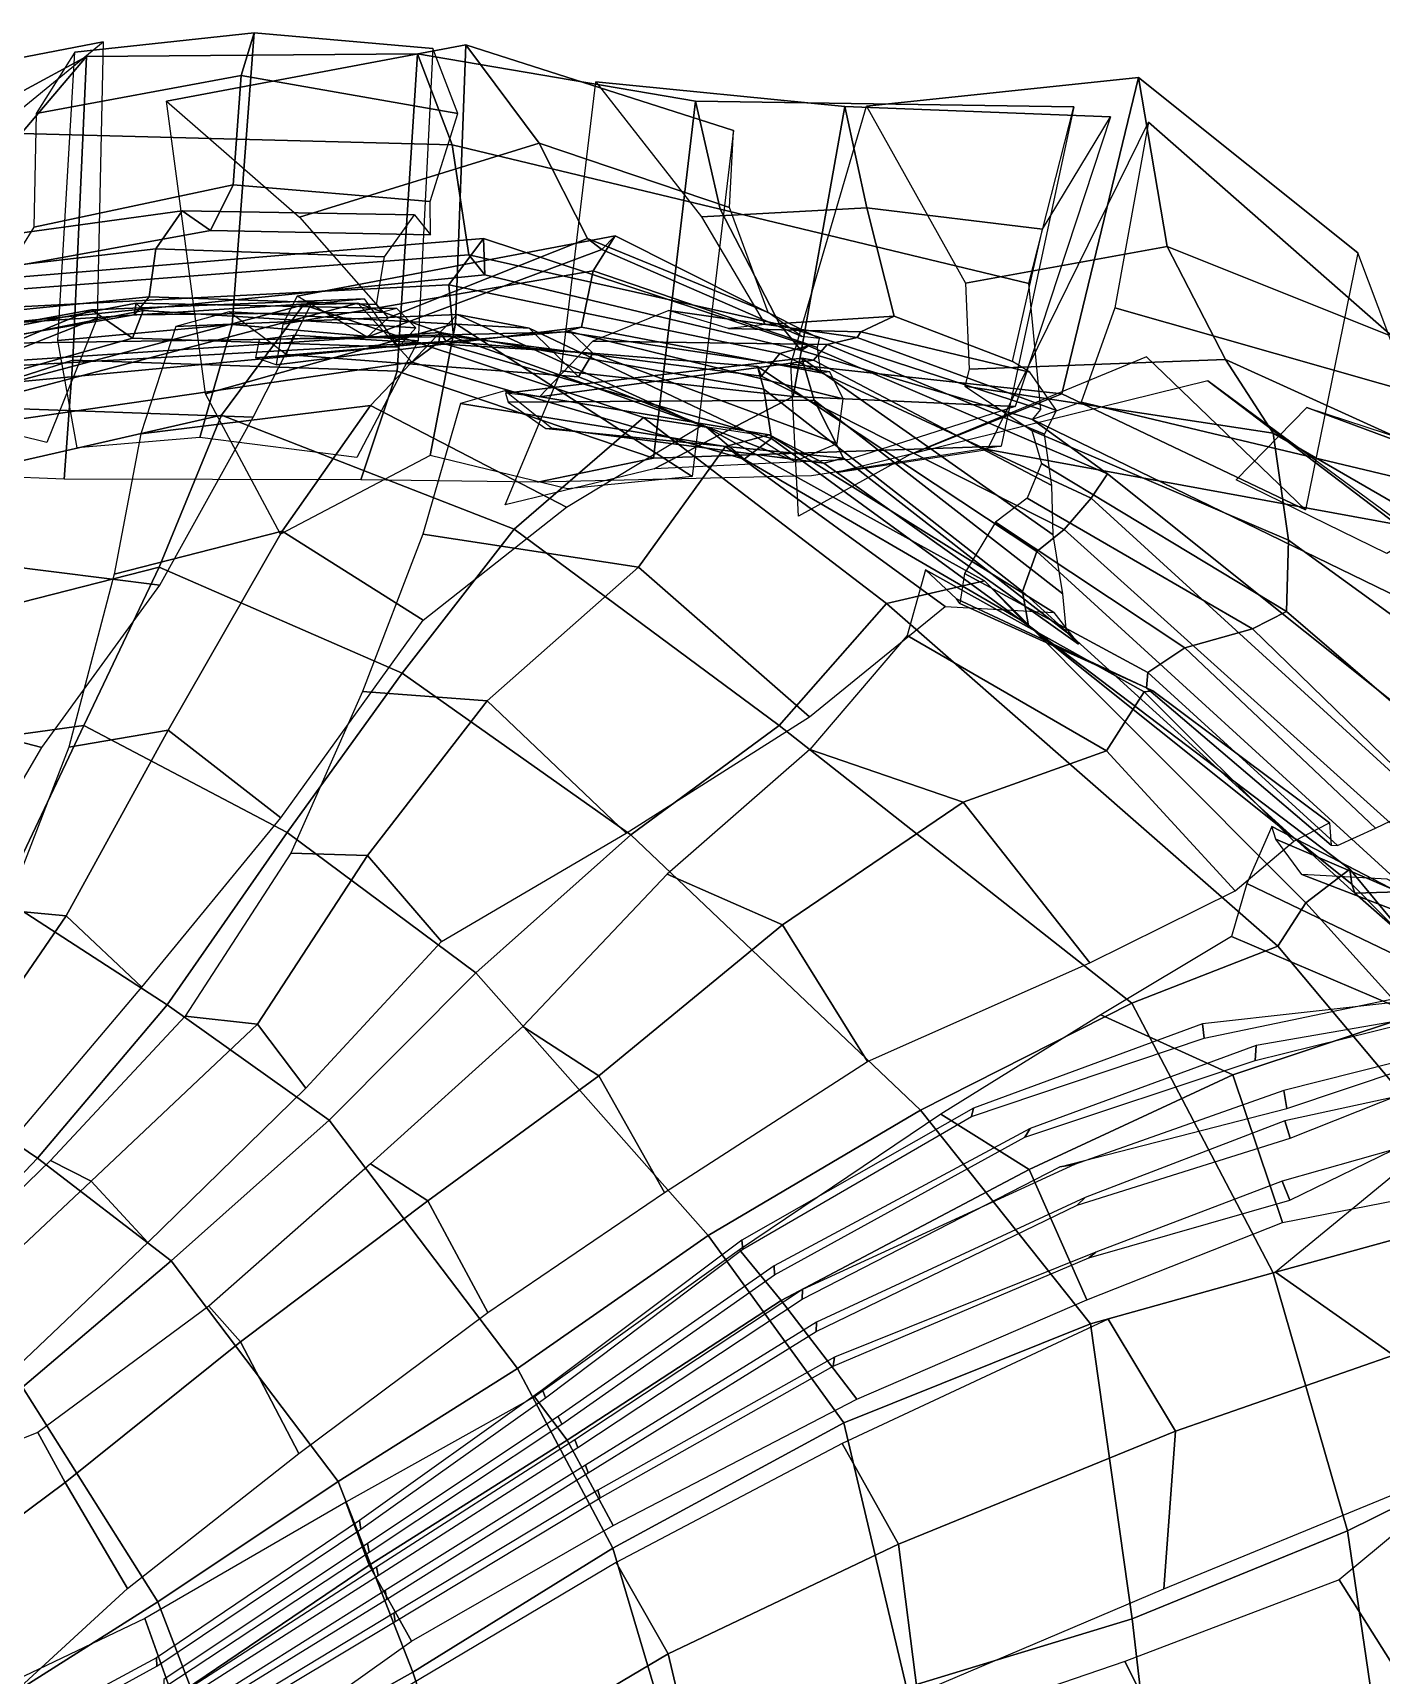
# Model space of a CAD drawing. Extents: x -1.42 to 1.42, y -1.59 to 1.05.
# Drawn here: x -0.164 to 0.739, y -0.051 to 1.048 of the extents above; entities that cross this region are included whole.
import ezdxf

# ---------------------------------------------------------------- set-up
doc = ezdxf.new("R2010")
doc.units = 0

msp = doc.modelspace()

# ---------------------------------------------------------------- linework, layer by layer
for points in [[(-0.1614, 0.9944, 12.72), (-0.0243, 1.02, 12.7336), (-0.0155, 1.0485, 12.382), (-0.1356, 1.0355, 12.3837)], [(-0.0303, 0.8531, 12.0586), (-0.1469, 0.8423, 12.0382), (-0.1356, 1.0355, 12.3837), (-0.0155, 1.0485, 12.382)], [(0.0942, 0.8421, 12.0448), (-0.0303, 0.8531, 12.0586), (-0.0155, 1.0485, 12.382), (0.1041, 1.038, 12.394)], [(-0.0243, 1.02, 12.7336), (0.1209, 0.9944, 12.7462), (0.1041, 1.038, 12.394), (-0.0155, 1.0485, 12.382)], [(-0.2499, 1.0167, 12.3908), (-0.2749, 0.9798, 12.7272), (-0.1709, 0.9981, 12.7295), (-0.1165, 1.0424, 12.3844)], [(-0.2419, 0.8093, 12.0285), (-0.2499, 1.0167, 12.3908), (-0.1165, 1.0424, 12.3844), (-0.1207, 0.8573, 12.0567)], [(-0.1714, 0.9811, 12.7238), (0.1171, 0.9735, 12.7583), (0.0938, 1.0345, 12.4085), (-0.1277, 1.0327, 12.3923)], [(0.0803, 0.8218, 12.0335), (-0.1368, 0.8292, 12.0332), (-0.1277, 1.0327, 12.3923), (0.0938, 1.0345, 12.4085)], [(0.1193, 0.8537, 12.0672), (-0.048, 0.8066, 12.0775), (-0.0743, 1.0027, 12.4185), (0.1262, 1.0405, 12.4307)], [(0.0148, 0.925, 12.7687), (0.1752, 0.9745, 12.7891), (0.1262, 1.0405, 12.4307), (-0.0743, 1.0027, 12.4185)], [(0.2518, 0.7637, 12.0391), (0.0803, 0.8218, 12.0335), (0.0938, 1.0345, 12.4085), (0.2799, 1.0028, 12.4825)], [(0.1171, 0.9735, 12.7583), (0.2965, 0.9303, 12.8232), (0.2799, 1.0028, 12.4825), (0.0938, 1.0345, 12.4085)], [(0.2777, 0.7513, 12.0218), (0.1193, 0.8537, 12.0672), (0.1262, 1.0405, 12.4307), (0.3053, 0.983, 12.4577)], [(0.1752, 0.9745, 12.7891), (0.3026, 0.9315, 12.8111), (0.3053, 0.983, 12.4577), (0.1262, 1.0405, 12.4307)], [(-0.344, 0.763, 12.032), (-0.3943, 0.8879, 12.3825), (-0.1277, 1.0327, 12.3923), (-0.1368, 0.8292, 12.0332)], [(-0.3943, 0.8879, 12.3825), (-0.3937, 0.9617, 12.7426), (-0.1714, 0.9811, 12.7238), (-0.1277, 1.0327, 12.3923)], [(-0.1629, 0.9184, 13.0213), (-0.0295, 0.9467, 13.0449), (-0.0243, 1.02, 12.7336), (-0.1614, 0.9944, 12.72)], [(-0.0295, 0.9467, 13.0449), (0.1024, 0.9356, 13.0568), (0.1209, 0.9944, 12.7462), (-0.0243, 1.02, 12.7336)], [(0.1901, 0.8222, 12.1062), (0.2131, 1.0156, 12.4877), (0.3799, 0.9991, 12.5247), (0.3454, 0.8048, 12.0949)], [(0.2131, 1.0156, 12.4877), (0.2839, 0.9252, 12.8402), (0.3945, 0.9313, 12.8876), (0.3799, 0.9991, 12.5247)], [(0.5765, 1.0186, 12.7105), (0.5252, 0.8066, 12.2548), (0.3437, 0.8266, 12.2135), (0.3943, 0.9994, 12.6826)], [(0.5957, 0.9054, 13.015), (0.5765, 1.0186, 12.7105), (0.3943, 0.9994, 12.6826), (0.4607, 0.8807, 12.9971)], [(0.7232, 0.9012, 12.7194), (0.6882, 0.7291, 12.3075), (0.5252, 0.8066, 12.2548), (0.5765, 1.0186, 12.7105)], [(0.7441, 0.8459, 13.0321), (0.7232, 0.9012, 12.7194), (0.5765, 1.0186, 12.7105), (0.5957, 0.9054, 13.015)], [(0.2518, 0.7637, 12.0391), (0.2799, 1.0028, 12.4825), (0.5331, 0.9989, 12.6253), (0.4846, 0.7716, 12.1704)], [(0.2799, 1.0028, 12.4825), (0.2965, 0.9303, 12.8232), (0.503, 0.8805, 12.9489), (0.5331, 0.9989, 12.6253)], [(0.3454, 0.8048, 12.0949), (0.3799, 0.9991, 12.5247), (0.5578, 0.9921, 12.5801), (0.4938, 0.7981, 12.1346)], [(0.3799, 0.9991, 12.5247), (0.3945, 0.9313, 12.8876), (0.5123, 0.917, 12.9325), (0.5578, 0.9921, 12.5801)], [(-0.1907, 0.8754, 13.0178), (0.1281, 0.8998, 13.0681), (0.1171, 0.9735, 12.7583), (-0.1714, 0.9811, 12.7238)], [(0.858, 0.747, 12.7757), (0.7493, 0.7192, 12.3643), (0.4754, 0.7693, 12.1807), (0.5832, 0.9886, 12.7436)], [(0.8811, 0.773, 13.0384), (0.858, 0.747, 12.7757), (0.5832, 0.9886, 12.7436), (0.5605, 0.8643, 13.01)], [(0.0148, 0.925, 12.7687), (0.0741, 0.8576, 13.0754), (0.2077, 0.9107, 13.1019), (0.1752, 0.9745, 12.7891)], [(0.1171, 0.9735, 12.7583), (0.1281, 0.8998, 13.0681), (0.3363, 0.8531, 13.1331), (0.2965, 0.9303, 12.8232)], [(0.1752, 0.9745, 12.7891), (0.2077, 0.9107, 13.1019), (0.3285, 0.8611, 13.1103), (0.3026, 0.9315, 12.8111)], [(-0.1795, 0.8915, 13.3056), (-0.0447, 0.9161, 13.329), (-0.0295, 0.9467, 13.0449), (-0.1629, 0.9184, 13.0213)], [(-0.0447, 0.9161, 13.329), (0.1025, 0.9132, 13.3431), (0.1024, 0.9356, 13.0568), (-0.0295, 0.9467, 13.0449)], [(-0.2293, 0.9064, 13.5544), (-0.2452, 0.8846, 13.7867), (-0.0813, 0.9038, 13.8123), (-0.0637, 0.9293, 13.5851)], [(-0.1795, 0.8915, 13.3056), (-0.2293, 0.9064, 13.5544), (-0.0637, 0.9293, 13.5851), (-0.0447, 0.9161, 13.329)], [(-0.0637, 0.9293, 13.5851), (-0.0813, 0.9038, 13.8123), (0.0717, 0.8984, 13.8343), (0.0919, 0.9265, 13.6079)], [(-0.0447, 0.9161, 13.329), (-0.0637, 0.9293, 13.5851), (0.0919, 0.9265, 13.6079), (0.1025, 0.9132, 13.3431)], [(0.2839, 0.9252, 12.8402), (0.3265, 0.8531, 13.1494), (0.4128, 0.8588, 13.1792), (0.3945, 0.9313, 12.8876)], [(0.2965, 0.9303, 12.8232), (0.3363, 0.8531, 13.1331), (0.511, 0.7961, 13.2353), (0.503, 0.8805, 12.9489)], [(0.3945, 0.9313, 12.8876), (0.4128, 0.8588, 13.1792), (0.4921, 0.8284, 13.2026), (0.5123, 0.917, 12.9325)], [(-0.2545, 0.8782, 13.5461), (-0.265, 0.8603, 13.7802), (0.1148, 0.8798, 13.8527), (0.1381, 0.9107, 13.6267)], [(-0.2068, 0.8518, 13.2902), (-0.2545, 0.8782, 13.5461), (0.1381, 0.9107, 13.6267), (0.1388, 0.8865, 13.3504)], [(-0.2452, 0.8846, 13.7867), (-0.2455, 0.8556, 13.9901), (-0.0858, 0.8717, 14.0091), (-0.0813, 0.9038, 13.8123)], [(-0.0813, 0.9038, 13.8123), (-0.0858, 0.8717, 14.0091), (0.0664, 0.8666, 14.025), (0.0717, 0.8984, 13.8343)], [(0.0132, 0.8721, 13.6129), (0.0036, 0.8534, 13.8403), (0.2115, 0.8891, 13.879), (0.2261, 0.9126, 13.644)], [(0.2261, 0.9126, 13.644), (0.2173, 0.9033, 13.3848), (0.0602, 0.8446, 13.356), (0.0132, 0.8721, 13.6129)], [(0.2077, 0.9107, 13.1019), (0.0741, 0.8576, 13.0754), (0.0602, 0.8446, 13.356), (0.2173, 0.9033, 13.3848)], [(0.1381, 0.9107, 13.6267), (0.1148, 0.8798, 13.8527), (0.3363, 0.8336, 13.9174), (0.3555, 0.8388, 13.6913)], [(0.3555, 0.8388, 13.6913), (0.3506, 0.8358, 13.4303), (0.1388, 0.8865, 13.3504), (0.1381, 0.9107, 13.6267)], [(0.3285, 0.8611, 13.1103), (0.2077, 0.9107, 13.1019), (0.2173, 0.9033, 13.3848), (0.3512, 0.845, 13.4096)], [(0.2261, 0.9126, 13.644), (0.2115, 0.8891, 13.879), (0.3615, 0.8378, 13.8956), (0.3629, 0.8437, 13.6645)], [(0.3629, 0.8437, 13.6645), (0.3512, 0.845, 13.4096), (0.2173, 0.9033, 13.3848), (0.2261, 0.9126, 13.644)], [(0.6347, 0.8296, 13.2729), (0.5957, 0.9054, 13.015), (0.4607, 0.8807, 12.9971), (0.463, 0.8232, 13.2384)], [(0.7732, 0.7668, 13.2849), (0.7441, 0.8459, 13.0321), (0.5957, 0.9054, 13.015), (0.6347, 0.8296, 13.2729)], [(-0.2068, 0.8518, 13.2902), (0.1388, 0.8865, 13.3504), (0.1281, 0.8998, 13.0681), (-0.1907, 0.8754, 13.0178)], [(0.3363, 0.8531, 13.1331), (0.1281, 0.8998, 13.0681), (0.1388, 0.8865, 13.3504), (0.3506, 0.8358, 13.4303)], [(0.2115, 0.8891, 13.879), (0.0036, 0.8534, 13.8403), (-0.0008, 0.8262, 14.0304), (0.2035, 0.8514, 14.0677)], [(0.3615, 0.8378, 13.8956), (0.2115, 0.8891, 13.879), (0.2035, 0.8514, 14.0677), (0.3637, 0.8208, 14.0831)], [(-0.265, 0.8603, 13.7802), (-0.2555, 0.8395, 13.982), (0.118, 0.8452, 14.0373), (0.1148, 0.8798, 13.8527)], [(-0.2455, 0.8556, 13.9901), (-0.238, 0.8351, 14.1531), (-0.0959, 0.8596, 14.17), (-0.0858, 0.8717, 14.0091)], [(-0.1243, 0.863, 14.6838), (-0.1698, 0.8547, 14.8911), (0.0229, 0.8671, 14.9173), (0.0582, 0.8703, 14.698)], [(-0.097, 0.844, 14.4963), (-0.1243, 0.863, 14.6838), (0.0582, 0.8703, 14.698), (0.0811, 0.838, 14.506)], [(-0.0858, 0.8717, 14.0091), (-0.0959, 0.8596, 14.17), (0.0703, 0.8614, 14.1807), (0.0664, 0.8666, 14.025)], [(0.3363, 0.8336, 13.9174), (0.1148, 0.8798, 13.8527), (0.118, 0.8452, 14.0373), (0.324, 0.8185, 14.0977)], [(-0.2704, 0.8021, 14.674), (-0.3238, 0.7801, 14.8738), (-0.1698, 0.8547, 14.8911), (-0.1243, 0.863, 14.6838)], [(-0.3119, 0.7785, 14.8597), (-0.3219, 0.7275, 15.0647), (-0.0373, 0.7923, 15.1445), (0.0176, 0.8664, 14.9158)], [(-0.2825, 0.7791, 14.654), (-0.3119, 0.7785, 14.8597), (0.0176, 0.8664, 14.9158), (0.0539, 0.8674, 14.6778)], [(-0.2621, 0.7768, 14.4864), (-0.2825, 0.7791, 14.654), (0.0539, 0.8674, 14.6778), (0.0901, 0.8279, 14.4893)], [(-0.2381, 0.8043, 14.4909), (-0.2704, 0.8021, 14.674), (-0.1243, 0.863, 14.6838), (-0.097, 0.844, 14.4963)], [(-0.2336, 0.8342, 14.3427), (-0.2381, 0.8043, 14.4909), (-0.097, 0.844, 14.4963), (-0.0898, 0.8625, 14.3507)], [(-0.238, 0.8351, 14.1531), (-0.2356, 0.8405, 14.2549), (-0.0946, 0.8674, 14.2683), (-0.0959, 0.8596, 14.17)], [(-0.2356, 0.8405, 14.2549), (-0.2336, 0.8342, 14.3427), (-0.0898, 0.8625, 14.3507), (-0.0946, 0.8674, 14.2683)], [(-0.1698, 0.8547, 14.8911), (-0.2031, 0.7977, 15.1063), (-0.0161, 0.7911, 15.1491), (0.0229, 0.8671, 14.9173)], [(-0.0898, 0.8625, 14.3507), (-0.097, 0.844, 14.4963), (0.0811, 0.838, 14.506), (0.0926, 0.8509, 14.3603)], [(-0.0959, 0.8596, 14.17), (-0.0946, 0.8674, 14.2683), (0.0799, 0.8639, 14.2787), (0.0703, 0.8614, 14.1807)], [(-0.0946, 0.8674, 14.2683), (-0.0898, 0.8625, 14.3507), (0.0926, 0.8509, 14.3603), (0.0799, 0.8639, 14.2787)], [(-0.0913, 0.7799, 15.1306), (0.0623, 0.7988, 15.1824), (0.1203, 0.8599, 14.949), (-0.068, 0.8517, 14.9042)], [(0.1203, 0.8599, 14.949), (0.1685, 0.8506, 14.72), (-0.0322, 0.8616, 14.6829), (-0.068, 0.8517, 14.9042)], [(-0.0373, 0.7923, 15.1445), (0.1585, 0.7161, 15.2303), (0.245, 0.7908, 14.9887), (0.0176, 0.8664, 14.9158)], [(0.0058, 0.8331, 14.4952), (-0.0322, 0.8616, 14.6829), (0.1685, 0.8506, 14.72), (0.2015, 0.818, 14.5258)], [(0.245, 0.7908, 14.9887), (0.2872, 0.7844, 14.7493), (0.0539, 0.8674, 14.6778), (0.0176, 0.8664, 14.9158)], [(0.0901, 0.8279, 14.4893), (0.0539, 0.8674, 14.6778), (0.2872, 0.7844, 14.7493), (0.3126, 0.763, 14.5473)], [(0.0623, 0.7988, 15.1824), (0.1936, 0.7308, 15.2241), (0.2836, 0.7852, 14.9887), (0.1203, 0.8599, 14.949)], [(0.2836, 0.7852, 14.9887), (0.3172, 0.7802, 14.7619), (0.1685, 0.8506, 14.72), (0.1203, 0.8599, 14.949)], [(0.2621, 0.8624, 13.6899), (0.2111, 0.8419, 13.9162), (0.3681, 0.8397, 13.94), (0.3882, 0.8445, 13.7138)], [(0.3882, 0.8445, 13.7138), (0.3905, 0.8483, 13.459), (0.3021, 0.8504, 13.4366), (0.2621, 0.8624, 13.6899)], [(0.3265, 0.8531, 13.1494), (0.3021, 0.8504, 13.4366), (0.3905, 0.8483, 13.459), (0.4128, 0.8588, 13.1792)], [(0.4128, 0.8588, 13.1792), (0.3905, 0.8483, 13.459), (0.5037, 0.8212, 13.4799), (0.4921, 0.8284, 13.2026)], [(0.9282, 0.708, 13.3343), (0.8811, 0.773, 13.0384), (0.5605, 0.8643, 13.01), (0.538, 0.8011, 13.2598)], [(-0.242, 0.8245, 14.2738), (-0.2517, 0.8074, 14.3639), (0.1081, 0.8414, 14.3579), (0.1091, 0.8478, 14.2795)], [(-0.2412, 0.8218, 14.1483), (-0.242, 0.8245, 14.2738), (0.1091, 0.8478, 14.2795), (0.1129, 0.8417, 14.1837)], [(-0.2097, 0.7878, 11.8445), (-0.2419, 0.8093, 12.0285), (-0.1207, 0.8573, 12.0567), (-0.1544, 0.7741, 11.84)], [(-0.0519, 0.7775, 11.8369), (-0.1339, 0.7706, 11.8374), (-0.1469, 0.8423, 12.0382), (-0.0303, 0.8531, 12.0586)], [(0.0533, 0.764, 11.8311), (-0.0519, 0.7775, 11.8369), (-0.0303, 0.8531, 12.0586), (0.0942, 0.8421, 12.0448)], [(0.0021, 0.7127, 11.7568), (-0.048, 0.8066, 12.0775), (0.1193, 0.8537, 12.0672), (0.1022, 0.7653, 11.7661)], [(-0.0008, 0.8262, 14.0304), (-0.0145, 0.8308, 14.1806), (0.1922, 0.8482, 14.2091), (0.2035, 0.8514, 14.0677)], [(-0.012, 0.8431, 14.2721), (0.1963, 0.8482, 14.29), (0.1922, 0.8482, 14.2091), (-0.0145, 0.8308, 14.1806)], [(-0.012, 0.8431, 14.2721), (0.0108, 0.8459, 14.3537), (0.2111, 0.834, 14.3751), (0.1963, 0.8482, 14.29)], [(0.1022, 0.7653, 11.7661), (0.1193, 0.8537, 12.0672), (0.2777, 0.7513, 12.0218), (0.1942, 0.743, 11.7554)], [(0.1091, 0.8478, 14.2795), (0.1081, 0.8414, 14.3579), (0.3307, 0.7767, 14.4102), (0.3256, 0.8099, 14.3218)], [(0.1091, 0.8478, 14.2795), (0.3256, 0.8099, 14.3218), (0.3214, 0.8249, 14.2325), (0.1129, 0.8417, 14.1837)], [(0.2015, 0.818, 14.5258), (0.1685, 0.8506, 14.72), (0.3172, 0.7802, 14.7619), (0.3463, 0.7617, 14.5612)], [(0.2035, 0.8514, 14.0677), (0.1922, 0.8482, 14.2091), (0.3698, 0.8214, 14.2241), (0.3637, 0.8208, 14.0831)], [(0.1963, 0.8482, 14.29), (0.3788, 0.8034, 14.3056), (0.3698, 0.8214, 14.2241), (0.1922, 0.8482, 14.2091)], [(0.1963, 0.8482, 14.29), (0.2111, 0.834, 14.3751), (0.3747, 0.7734, 14.4019), (0.3788, 0.8034, 14.3056)], [(0.3363, 0.8531, 13.1331), (0.3506, 0.8358, 13.4303), (0.5054, 0.7896, 13.4974), (0.511, 0.7961, 13.2353)], [(0.5216, 0.7956, 13.7323), (0.5037, 0.8212, 13.4799), (0.3905, 0.8483, 13.459), (0.3882, 0.8445, 13.7138)], [(-0.2517, 0.8074, 14.3639), (-0.2621, 0.7768, 14.4864), (0.0901, 0.8279, 14.4893), (0.1081, 0.8414, 14.3579)], [(-0.2555, 0.8395, 13.982), (-0.2412, 0.8218, 14.1483), (0.1129, 0.8417, 14.1837), (0.118, 0.8452, 14.0373)], [(0.0108, 0.8459, 14.3537), (0.0058, 0.8331, 14.4952), (0.2015, 0.818, 14.5258), (0.2111, 0.834, 14.3751)], [(0.1081, 0.8414, 14.3579), (0.0901, 0.8279, 14.4893), (0.3126, 0.763, 14.5473), (0.3307, 0.7767, 14.4102)], [(0.118, 0.8452, 14.0373), (0.1129, 0.8417, 14.1837), (0.3214, 0.8249, 14.2325), (0.324, 0.8185, 14.0977)], [(0.3589, 0.8293, 14.1246), (0.3681, 0.8397, 13.94), (0.2111, 0.8419, 13.9162), (0.1755, 0.8046, 14.0982)], [(0.3555, 0.8388, 13.6913), (0.3363, 0.8336, 13.9174), (0.5447, 0.7368, 13.9722), (0.5558, 0.7532, 13.7518)], [(0.5558, 0.7532, 13.7518), (0.5054, 0.7896, 13.4974), (0.3506, 0.8358, 13.4303), (0.3555, 0.8388, 13.6913)], [(0.5184, 0.7453, 14.1539), (0.5135, 0.7797, 13.9659), (0.3681, 0.8397, 13.94), (0.3589, 0.8293, 14.1246)], [(0.3882, 0.8445, 13.7138), (0.3681, 0.8397, 13.94), (0.5135, 0.7797, 13.9659), (0.5216, 0.7956, 13.7323)], [(-0.2775, 0.7548, 11.7684), (-0.344, 0.763, 12.032), (-0.1368, 0.8292, 12.0332), (-0.1428, 0.7496, 11.7603)], [(0.0558, 0.749, 11.7607), (-0.1428, 0.7496, 11.7603), (-0.1368, 0.8292, 12.0332), (0.0803, 0.8218, 12.0335)], [(0.3594, 0.8024, 14.3591), (0.3511, 0.8305, 14.2676), (0.1528, 0.8071, 14.2361), (0.1546, 0.8011, 14.3331)], [(0.3589, 0.8293, 14.1246), (0.1755, 0.8046, 14.0982), (0.1528, 0.8071, 14.2361), (0.3511, 0.8305, 14.2676)], [(0.2111, 0.834, 14.3751), (0.2015, 0.818, 14.5258), (0.3463, 0.7617, 14.5612), (0.3747, 0.7734, 14.4019)], [(0.5266, 0.7158, 14.1505), (0.5447, 0.7368, 13.9722), (0.3363, 0.8336, 13.9174), (0.324, 0.8185, 14.0977)], [(0.5252, 0.8066, 12.2548), (0.4237, 0.766, 11.9484), (0.3488, 0.7247, 11.9374), (0.3437, 0.8266, 12.2135)], [(0.5257, 0.6728, 14.3726), (0.5194, 0.7122, 14.2864), (0.3511, 0.8305, 14.2676), (0.3594, 0.8024, 14.3591)], [(0.5184, 0.7453, 14.1539), (0.3589, 0.8293, 14.1246), (0.3511, 0.8305, 14.2676), (0.5194, 0.7122, 14.2864)], [(0.6882, 0.7291, 12.3075), (0.5819, 0.8315, 12.0054), (0.4237, 0.766, 11.9484), (0.5252, 0.8066, 12.2548)], [(0.6347, 0.8296, 13.2729), (0.463, 0.8232, 13.2384), (0.4602, 0.8118, 13.4949), (0.6665, 0.7804, 13.5227)], [(0.7732, 0.7668, 13.2849), (0.6347, 0.8296, 13.2729), (0.6665, 0.7804, 13.5227), (0.8037, 0.701, 13.5298)], [(0.0558, 0.749, 11.7607), (0.0803, 0.8218, 12.0335), (0.2518, 0.7637, 12.0391), (0.1742, 0.7475, 11.7629)], [(0.1525, 0.7324, 11.7601), (0.1901, 0.8222, 12.1062), (0.3454, 0.8048, 12.0949), (0.2522, 0.7565, 11.8085)], [(0.4987, 0.6744, 14.3766), (0.5085, 0.701, 14.2791), (0.3214, 0.8249, 14.2325), (0.3256, 0.8099, 14.3218)], [(0.5266, 0.7158, 14.1505), (0.324, 0.8185, 14.0977), (0.3214, 0.8249, 14.2325), (0.5085, 0.701, 14.2791)], [(0.7493, 0.7192, 12.3643), (0.6229, 0.8153, 12.0046), (0.3742, 0.7539, 11.8501), (0.4754, 0.7693, 12.1807)], [(0.7493, 0.7192, 12.3643), (0.9967, 0.5951, 12.4463), (0.8459, 0.6504, 12.1266), (0.6229, 0.8153, 12.0046)], [(0.2999, 0.7714, 15.0169), (0.3292, 0.7793, 14.78), (0.1522, 0.8088, 14.7395), (0.1226, 0.8003, 14.9736)], [(0.1836, 0.7838, 14.5501), (0.1522, 0.8088, 14.7395), (0.3292, 0.7793, 14.78), (0.3658, 0.7603, 14.5817)], [(0.2522, 0.7565, 11.8085), (0.3454, 0.8048, 12.0949), (0.4938, 0.7981, 12.1346), (0.3827, 0.7627, 11.8376)], [(0.3256, 0.8099, 14.3218), (0.3307, 0.7767, 14.4102), (0.5028, 0.6514, 14.4697), (0.4987, 0.6744, 14.3766)], [(0.6769, 0.7087, 13.7605), (0.6665, 0.7804, 13.5227), (0.4602, 0.8118, 13.4949), (0.505, 0.7822, 13.739)], [(-0.0791, 0.6906, 15.3488), (-0.0373, 0.7923, 15.1445), (-0.3219, 0.7275, 15.0647), (-0.3238, 0.6281, 15.2551)], [(-0.0786, 0.6785, 15.34), (-0.0161, 0.7911, 15.1491), (-0.2031, 0.7977, 15.1063), (-0.2209, 0.6963, 15.3013)], [(0.0033, 0.7147, 15.4075), (0.0623, 0.7988, 15.1824), (-0.0913, 0.7799, 15.1306), (-0.1093, 0.686, 15.3465)], [(0.0835, 0.6197, 15.4449), (0.1585, 0.7161, 15.2303), (-0.0373, 0.7923, 15.1445), (-0.0791, 0.6906, 15.3488)], [(0.0976, 0.6552, 15.4501), (0.1936, 0.7308, 15.2241), (0.0623, 0.7988, 15.1824), (0.0033, 0.7147, 15.4075)], [(0.0974, 0.7126, 15.2244), (0.2417, 0.6907, 15.2754), (0.2999, 0.7714, 15.0169), (0.1226, 0.8003, 14.9736)], [(0.1546, 0.8011, 14.3331), (0.1797, 0.7835, 14.4208), (0.3789, 0.7636, 14.4447), (0.3594, 0.8024, 14.3591)], [(0.3594, 0.8024, 14.3591), (0.3789, 0.7636, 14.4447), (0.5283, 0.647, 14.4765), (0.5257, 0.6728, 14.3726)], [(0.9282, 0.708, 13.3343), (0.538, 0.8011, 13.2598), (0.5054, 0.7896, 13.4974), (0.9257, 0.5852, 13.5705)], [(0.6891, 0.7975, 12.4214), (0.8218, 0.7481, 12.4282), (0.7427, 0.6998, 12.1717), (0.6418, 0.7491, 12.1404)], [(0.9449, 0.7392, 12.7801), (0.8218, 0.7481, 12.4282), (0.6891, 0.7975, 12.4214), (0.8076, 0.7587, 12.7651)], [(0.1585, 0.7161, 15.2303), (0.3359, 0.5846, 15.3206), (0.4078, 0.6662, 15.0715), (0.245, 0.7908, 14.9887)], [(0.1797, 0.7835, 14.4208), (0.1836, 0.7838, 14.5501), (0.3658, 0.7603, 14.5817), (0.3789, 0.7636, 14.4447)], [(0.4078, 0.6662, 15.0715), (0.4734, 0.6815, 14.8169), (0.2872, 0.7844, 14.7493), (0.245, 0.7908, 14.9887)], [(0.3126, 0.763, 14.5473), (0.2872, 0.7844, 14.7493), (0.4734, 0.6815, 14.8169), (0.4998, 0.6541, 14.6045)], [(0.505, 0.7822, 13.739), (0.5116, 0.7601, 13.9633), (0.6755, 0.6609, 13.9643), (0.6769, 0.7087, 13.7605)], [(0.8871, 0.4882, 13.7871), (0.9257, 0.5852, 13.5705), (0.5054, 0.7896, 13.4974), (0.5558, 0.7532, 13.7518)], [(0.1742, 0.7475, 11.7629), (0.2518, 0.7637, 12.0391), (0.4846, 0.7716, 12.1704), (0.3576, 0.7517, 11.8486)], [(0.2417, 0.6907, 15.2754), (0.3562, 0.5904, 15.3185), (0.4471, 0.6643, 15.0755), (0.2999, 0.7714, 15.0169)], [(0.4471, 0.6643, 15.0755), (0.5197, 0.6602, 14.8093), (0.3292, 0.7793, 14.78), (0.2999, 0.7714, 15.0169)], [(0.3307, 0.7767, 14.4102), (0.3126, 0.763, 14.5473), (0.4998, 0.6541, 14.6045), (0.5028, 0.6514, 14.4697)], [(0.3658, 0.7603, 14.5817), (0.3292, 0.7793, 14.78), (0.5197, 0.6602, 14.8093), (0.5363, 0.639, 14.6206)], [(0.8116, 0.6109, 13.7662), (0.8037, 0.701, 13.5298), (0.6665, 0.7804, 13.5227), (0.6769, 0.7087, 13.7605)], [(0.3789, 0.7636, 14.4447), (0.3658, 0.7603, 14.5817), (0.5363, 0.639, 14.6206), (0.5283, 0.647, 14.4765)], [(0.6527, 0.6493, 14.1519), (0.6755, 0.6609, 13.9643), (0.5116, 0.7601, 13.9633), (0.502, 0.7368, 14.1435)], [(0.5558, 0.7532, 13.7518), (0.5447, 0.7368, 13.9722), (0.8557, 0.4528, 13.9772), (0.8871, 0.4882, 13.7871)], [(0.6527, 0.6493, 14.1519), (0.502, 0.7368, 14.1435), (0.4808, 0.7208, 14.2932), (0.6075, 0.6366, 14.3184)], [(0.812, 0.4588, 14.1541), (0.8557, 0.4528, 13.9772), (0.5447, 0.7368, 13.9722), (0.5266, 0.7158, 14.1505)], [(0.2367, 0.5113, 15.5337), (0.3359, 0.5846, 15.3206), (0.1585, 0.7161, 15.2303), (0.0835, 0.6197, 15.4449)], [(0.5828, 0.62, 14.4426), (0.6075, 0.6366, 14.3184), (0.4808, 0.7208, 14.2932), (0.46, 0.6864, 14.4062)], [(0.812, 0.4588, 14.1541), (0.5266, 0.7158, 14.1505), (0.5085, 0.701, 14.2791), (0.7577, 0.4734, 14.3334)], [(-0.1395, 0.5701, 15.5108), (-0.073, 0.5814, 15.5658), (0.0033, 0.7147, 15.4075), (-0.1093, 0.686, 15.3465)], [(-0.073, 0.5814, 15.5658), (0.0023, 0.5227, 15.5893), (0.0976, 0.6552, 15.4501), (0.0033, 0.7147, 15.4075)], [(0.1405, 0.6011, 15.4866), (0.2417, 0.6907, 15.2754), (0.0974, 0.7126, 15.2244), (0.0571, 0.6074, 15.437)], [(0.6769, 0.7087, 13.7605), (0.6755, 0.6609, 13.9643), (0.8025, 0.5517, 13.9694), (0.8116, 0.6109, 13.7662)], [(-0.0786, 0.6785, 15.34), (-0.2209, 0.6963, 15.3013), (-0.2635, 0.5973, 15.4566), (-0.1577, 0.5698, 15.4963)], [(0.7212, 0.4723, 14.4808), (0.7577, 0.4734, 14.3334), (0.5085, 0.701, 14.2791), (0.4987, 0.6744, 14.3766)], [(-0.0791, 0.6906, 15.3488), (-0.3238, 0.6281, 15.2551), (-0.3375, 0.556, 15.4011), (-0.1295, 0.5846, 15.5126)], [(-0.1295, 0.5846, 15.5126), (0.0066, 0.513, 15.5984), (0.0835, 0.6197, 15.4449), (-0.0791, 0.6906, 15.3488)], [(0.2336, 0.5125, 15.524), (0.3562, 0.5904, 15.3185), (0.2417, 0.6907, 15.2754), (0.1405, 0.6011, 15.4866)], [(0.555, 0.5675, 15.1506), (0.5802, 0.6071, 14.8895), (0.4339, 0.6889, 14.8392), (0.4216, 0.6449, 15.0903)], [(0.4546, 0.6693, 14.6318), (0.4339, 0.6889, 14.8392), (0.5802, 0.6071, 14.8895), (0.586, 0.6077, 14.6834)], [(0.46, 0.6864, 14.4062), (0.4569, 0.6662, 14.5002), (0.5819, 0.6098, 14.542), (0.5828, 0.62, 14.4426)], [(0.6697, 0.4367, 15.2209), (0.6885, 0.4659, 14.9687), (0.4734, 0.6815, 14.8169), (0.4078, 0.6662, 15.0715)], [(0.4998, 0.6541, 14.6045), (0.4734, 0.6815, 14.8169), (0.6885, 0.4659, 14.9687), (0.718, 0.4883, 14.749)], [(0.4987, 0.6744, 14.3766), (0.5028, 0.6514, 14.4697), (0.7193, 0.4782, 14.5986), (0.7212, 0.4723, 14.4808)], [(0.5719, 0.3987, 15.4876), (0.6697, 0.4367, 15.2209), (0.4078, 0.6662, 15.0715), (0.3359, 0.5846, 15.3206)], [(0.5819, 0.6098, 14.542), (0.4569, 0.6662, 14.5002), (0.4546, 0.6693, 14.6318), (0.586, 0.6077, 14.6834)], [(0.7719, 0.5334, 14.1649), (0.8025, 0.5517, 13.9694), (0.6755, 0.6609, 13.9643), (0.6527, 0.6493, 14.1519)], [(0.7193, 0.4782, 14.5986), (0.5028, 0.6514, 14.4697), (0.4998, 0.6541, 14.6045), (0.718, 0.4883, 14.749)], [(0.7719, 0.5334, 14.1649), (0.6527, 0.6493, 14.1519), (0.6075, 0.6366, 14.3184), (0.735, 0.5158, 14.334)], [(0.459, 0.5332, 15.3961), (0.555, 0.5675, 15.1506), (0.4216, 0.6449, 15.0903), (0.3565, 0.5684, 15.3373)], [(0.7096, 0.5042, 14.4661), (0.735, 0.5158, 14.334), (0.6075, 0.6366, 14.3184), (0.5828, 0.62, 14.4426)], [(0.0835, 0.6197, 15.4449), (0.0066, 0.513, 15.5984), (0.1328, 0.419, 15.6811), (0.2367, 0.5113, 15.5337)], [(0.5828, 0.62, 14.4426), (0.5819, 0.6098, 14.542), (0.7055, 0.5045, 14.5788), (0.7096, 0.5042, 14.4661)], [(0.0571, 0.6074, 15.437), (0.0091, 0.4991, 15.5999), (0.0603, 0.4974, 15.6499), (0.1405, 0.6011, 15.4866)], [(0.6412, 0.4738, 15.2036), (0.6805, 0.5071, 14.9488), (0.5802, 0.6071, 14.8895), (0.555, 0.5675, 15.1506)], [(0.586, 0.6077, 14.6834), (0.5802, 0.6071, 14.8895), (0.6805, 0.5071, 14.9488), (0.7042, 0.5193, 14.7349)], [(0.7055, 0.5045, 14.5788), (0.5819, 0.6098, 14.542), (0.586, 0.6077, 14.6834), (0.7042, 0.5193, 14.7349)], [(-0.1577, 0.5698, 15.4963), (-0.2635, 0.5973, 15.4566), (-0.3044, 0.4985, 15.5979), (-0.2182, 0.4667, 15.6301)], [(0.1405, 0.6011, 15.4866), (0.0603, 0.4974, 15.6499), (0.1099, 0.4399, 15.6702), (0.2336, 0.5125, 15.524)], [(-0.1295, 0.5846, 15.5126), (-0.3375, 0.556, 15.4011), (-0.3575, 0.4771, 15.5453), (-0.1843, 0.4691, 15.6399)], [(-0.1843, 0.4691, 15.6399), (-0.0737, 0.3975, 15.7101), (0.0066, 0.513, 15.5984), (-0.1295, 0.5846, 15.5126)], [(0.2367, 0.5113, 15.5337), (0.4305, 0.327, 15.6916), (0.5719, 0.3987, 15.4876), (0.3359, 0.5846, 15.3206)], [(-0.1817, 0.4609, 15.64), (-0.1413, 0.4572, 15.6841), (-0.073, 0.5814, 15.5658), (-0.1395, 0.5701, 15.5108)], [(-0.1413, 0.4572, 15.6841), (-0.0907, 0.4093, 15.6991), (0.0023, 0.5227, 15.5893), (-0.073, 0.5814, 15.5658)], [(0.2609, 0.4849, 15.5495), (0.3382, 0.4511, 15.6113), (0.459, 0.5332, 15.3961), (0.3565, 0.5684, 15.3373)], [(0.5439, 0.4256, 15.4609), (0.6412, 0.4738, 15.2036), (0.555, 0.5675, 15.1506), (0.459, 0.5332, 15.3961)], [(0.3382, 0.4511, 15.6113), (0.3951, 0.3595, 15.6538), (0.5439, 0.4256, 15.4609), (0.459, 0.5332, 15.3961)], [(0.0066, 0.513, 15.5984), (-0.0737, 0.3975, 15.7101), (0.0347, 0.3202, 15.7811), (0.1328, 0.419, 15.6811)], [(0.2367, 0.5113, 15.5337), (0.1328, 0.419, 15.6811), (0.2884, 0.2429, 15.8136), (0.4305, 0.327, 15.6916)], [(0.7673, 0.4218, 15.0369), (0.7897, 0.4523, 14.8156), (0.6658, 0.5169, 14.7769), (0.649, 0.4787, 14.9978)], [(0.6658, 0.5169, 14.7769), (0.7897, 0.4523, 14.8156), (0.8015, 0.4512, 14.6454), (0.6684, 0.5085, 14.6124)], [(0.6684, 0.5085, 14.6124), (0.8015, 0.4512, 14.6454), (0.8138, 0.4354, 14.5115), (0.6858, 0.4848, 14.4806)], [(0.0091, 0.4991, 15.5999), (-0.0616, 0.3899, 15.7185), (-0.0133, 0.3846, 15.7646), (0.0603, 0.4974, 15.6499)], [(0.0603, 0.4974, 15.6499), (-0.0133, 0.3846, 15.7646), (0.0191, 0.3416, 15.7715), (0.1099, 0.4399, 15.6702)], [(0.2609, 0.4849, 15.5495), (0.1643, 0.383, 15.6988), (0.2153, 0.3499, 15.7535), (0.3382, 0.4511, 15.6113)], [(0.8138, 0.4354, 14.5115), (0.8633, 0.4181, 14.3478), (0.7429, 0.4816, 14.3241), (0.6858, 0.4848, 14.4806)], [(0.8571, 0.2792, 15.0851), (0.8749, 0.2981, 14.8717), (0.718, 0.4883, 14.749), (0.6885, 0.4659, 14.9687)], [(0.718, 0.4883, 14.749), (0.8749, 0.2981, 14.8717), (0.8858, 0.31, 14.7018), (0.7193, 0.4782, 14.5986)], [(0.649, 0.4787, 14.9978), (0.6388, 0.4433, 15.2282), (0.7612, 0.391, 15.2783), (0.7673, 0.4218, 15.0369)], [(0.7193, 0.4782, 14.5986), (0.8858, 0.31, 14.7018), (0.8968, 0.3181, 14.5703), (0.7212, 0.4723, 14.4808)], [(0.8968, 0.3181, 14.5703), (0.9379, 0.3111, 14.3737), (0.7577, 0.4734, 14.3334), (0.7212, 0.4723, 14.4808)], [(-0.2538, 0.3579, 15.7416), (-0.1605, 0.2948, 15.8011), (-0.0737, 0.3975, 15.7101), (-0.1843, 0.4691, 15.6399)], [(0.6885, 0.4659, 14.9687), (0.6697, 0.4367, 15.2209), (0.818, 0.2597, 15.3291), (0.8571, 0.2792, 15.0851)], [(-0.2447, 0.3554, 15.7437), (-0.2172, 0.3465, 15.779), (-0.1413, 0.4572, 15.6841), (-0.1817, 0.4609, 15.64)], [(-0.2172, 0.3465, 15.779), (-0.175, 0.3095, 15.7889), (-0.0907, 0.4093, 15.6991), (-0.1413, 0.4572, 15.6841)], [(0.3382, 0.4511, 15.6113), (0.2153, 0.3499, 15.7535), (0.2591, 0.2717, 15.7809), (0.3951, 0.3595, 15.6538)], [(0.5513, 0.3909, 15.4831), (0.6395, 0.3505, 15.5333), (0.7612, 0.391, 15.2783), (0.6388, 0.4433, 15.2282)], [(0.5719, 0.3987, 15.4876), (0.6666, 0.2179, 15.5677), (0.818, 0.2597, 15.3291), (0.6697, 0.4367, 15.2209)], [(0.1328, 0.419, 15.6811), (0.0347, 0.3202, 15.7811), (0.1607, 0.1539, 15.8939), (0.2884, 0.2429, 15.8136)], [(-0.0737, 0.3975, 15.7101), (-0.1605, 0.2948, 15.8011), (-0.071, 0.226, 15.861), (0.0347, 0.3202, 15.7811)], [(0.5719, 0.3987, 15.4876), (0.4305, 0.327, 15.6916), (0.5443, 0.1838, 15.7827), (0.6666, 0.2179, 15.5677)], [(0.6192, 0.3848, 15.4956), (0.6203, 0.3752, 15.5061), (0.7479, 0.4017, 15.2592), (0.7553, 0.3999, 15.2358)], [(-0.0616, 0.3899, 15.7185), (-0.1519, 0.2933, 15.804), (-0.1247, 0.2795, 15.8413), (-0.0133, 0.3846, 15.7646)], [(0.5513, 0.3909, 15.4831), (0.4441, 0.3243, 15.7027), (0.5033, 0.2871, 15.7457), (0.6395, 0.3505, 15.5333)], [(0.6395, 0.3505, 15.5333), (0.6728, 0.2516, 15.5622), (0.8247, 0.2815, 15.322), (0.7612, 0.391, 15.2783)], [(0.6552, 0.3703, 15.5153), (0.6546, 0.3603, 15.5279), (0.7736, 0.3896, 15.2735), (0.7774, 0.3915, 15.2491)], [(-0.0133, 0.3846, 15.7646), (-0.1247, 0.2795, 15.8413), (-0.0867, 0.2383, 15.8476), (0.0191, 0.3416, 15.7715)], [(0.1643, 0.383, 15.6988), (0.0623, 0.2909, 15.802), (0.1008, 0.2663, 15.8611), (0.2153, 0.3499, 15.7535)], [(0.6192, 0.3848, 15.4956), (0.4659, 0.3282, 15.71), (0.4646, 0.3227, 15.7184), (0.6203, 0.3752, 15.5061)], [(0.6552, 0.3703, 15.5153), (0.5039, 0.3146, 15.7369), (0.5004, 0.3089, 15.746), (0.6546, 0.3603, 15.5279)], [(0.6738, 0.3402, 15.5307), (0.6757, 0.328, 15.5401), (0.7935, 0.3675, 15.2877), (0.7966, 0.3711, 15.2619)], [(-0.326, 0.2726, 15.8277), (-0.2446, 0.2064, 15.8725), (-0.1605, 0.2948, 15.8011), (-0.2538, 0.3579, 15.7416)], [(0.6745, 0.3199, 15.5351), (0.6779, 0.3081, 15.5455), (0.7993, 0.3564, 15.3013), (0.8142, 0.3501, 15.2725)], [(0.2153, 0.3499, 15.7535), (0.1008, 0.2663, 15.8611), (0.1408, 0.1915, 15.8727), (0.2591, 0.2717, 15.7809)], [(0.6395, 0.3505, 15.5333), (0.5033, 0.2871, 15.7457), (0.5419, 0.1999, 15.7704), (0.6728, 0.2516, 15.5622)], [(0.6738, 0.3402, 15.5307), (0.5337, 0.2906, 15.7546), (0.5237, 0.2891, 15.7642), (0.6757, 0.328, 15.5401)], [(0.0347, 0.3202, 15.7811), (-0.071, 0.226, 15.861), (0.0408, 0.0783, 15.9726), (0.1607, 0.1539, 15.8939)], [(0.4305, 0.327, 15.6916), (0.2884, 0.2429, 15.8136), (0.3791, 0.1175, 15.9153), (0.5443, 0.1838, 15.7827)], [(0.4441, 0.3243, 15.7027), (0.3093, 0.2334, 15.833), (0.3373, 0.1995, 15.8857), (0.5033, 0.2871, 15.7457)], [(0.4659, 0.3282, 15.71), (0.311, 0.2399, 15.847), (0.3115, 0.2338, 15.8522), (0.4646, 0.3227, 15.7184)], [(0.6745, 0.3199, 15.5351), (0.5407, 0.2684, 15.7599), (0.5354, 0.2634, 15.7697), (0.6779, 0.3081, 15.5455)], [(0.6727, 0.2793, 15.5385), (0.6777, 0.2666, 15.5467), (0.806, 0.3291, 15.3167), (0.8239, 0.3223, 15.2861)], [(0.5039, 0.3146, 15.7369), (0.3325, 0.2226, 15.8689), (0.3328, 0.2166, 15.8741), (0.5004, 0.3089, 15.746)], [(-0.1605, 0.2948, 15.8011), (-0.2446, 0.2064, 15.8725), (-0.1706, 0.1415, 15.9266), (-0.071, 0.226, 15.861)], [(-0.1519, 0.2933, 15.804), (-0.2437, 0.2041, 15.8726), (-0.2275, 0.1828, 15.907), (-0.1247, 0.2795, 15.8413)], [(0.0623, 0.2909, 15.802), (-0.0458, 0.1956, 15.8747), (-0.0247, 0.1718, 15.9383), (0.1008, 0.2663, 15.8611)], [(0.5033, 0.2871, 15.7457), (0.3373, 0.1995, 15.8857), (0.3878, 0.1333, 15.9068), (0.5419, 0.1999, 15.7704)], [(0.5337, 0.2906, 15.7546), (0.3516, 0.2068, 15.888), (0.3514, 0.2003, 15.8938), (0.5237, 0.2891, 15.7642)], [(0.7472, 0.1629, 15.6076), (0.8715, 0.2103, 15.3591), (0.7622, 0.2957, 15.3319), (0.6681, 0.2185, 15.5712)], [(-0.1247, 0.2795, 15.8413), (-0.2275, 0.1828, 15.907), (-0.1871, 0.143, 15.9128), (-0.0867, 0.2383, 15.8476)], [(0.6727, 0.2793, 15.5385), (0.548, 0.2318, 15.7619), (0.5432, 0.228, 15.7705), (0.6777, 0.2666, 15.5467)], [(0.1008, 0.2663, 15.8611), (-0.0247, 0.1718, 15.9383), (0.0143, 0.0971, 15.9563), (0.1408, 0.1915, 15.8727)], [(0.5407, 0.2684, 15.7599), (0.361, 0.1849, 15.8977), (0.3606, 0.1788, 15.9034), (0.5354, 0.2634, 15.7697)], [(0.7163, 0.0453, 15.6137), (0.864, 0.1181, 15.3871), (0.818, 0.2597, 15.3291), (0.6666, 0.2179, 15.5677)], [(0.2884, 0.2429, 15.8136), (0.1607, 0.1539, 15.8939), (0.2246, 0.0337, 15.9843), (0.3791, 0.1175, 15.9153)], [(0.3093, 0.2334, 15.833), (0.1722, 0.135, 15.9062), (0.1941, 0.1059, 15.9564), (0.3373, 0.1995, 15.8857)], [(0.311, 0.2399, 15.847), (0.1774, 0.1397, 15.9338), (0.1795, 0.1343, 15.9379), (0.3115, 0.2338, 15.8522)], [(0.548, 0.2318, 15.7619), (0.373, 0.1615, 15.906), (0.372, 0.1554, 15.9116), (0.5432, 0.228, 15.7705)], [(-0.071, 0.226, 15.861), (-0.1706, 0.1415, 15.9266), (-0.0799, -0.0023, 16.0142), (0.0408, 0.0783, 15.9726)], [(0.3325, 0.2226, 15.8689), (0.1879, 0.1218, 15.9489), (0.1904, 0.1166, 15.9529), (0.3328, 0.2166, 15.8741)], [(0.5443, 0.1838, 15.7827), (0.5722, -0.0137, 15.7966), (0.7163, 0.0453, 15.6137), (0.6666, 0.2179, 15.5677)], [(0.5561, 0.1869, 15.7959), (0.6012, 0.112, 15.8222), (0.7472, 0.1629, 15.6076), (0.6681, 0.2185, 15.5712)], [(0.3373, 0.1995, 15.8857), (0.1941, 0.1059, 15.9564), (0.2249, 0.0488, 15.9722), (0.3878, 0.1333, 15.9068)], [(0.3516, 0.2068, 15.888), (0.1992, 0.1061, 15.9622), (0.2011, 0.101, 15.9661), (0.3514, 0.2003, 15.8938)], [(-0.0458, 0.1956, 15.8747), (-0.1603, 0.1111, 15.9323), (-0.1421, 0.0776, 15.9973), (-0.0247, 0.1718, 15.9383)], [(0.361, 0.1849, 15.8977), (0.2063, 0.0892, 15.9713), (0.2081, 0.0841, 15.9751), (0.3606, 0.1788, 15.9034)], [(0.5561, 0.1869, 15.7959), (0.3782, 0.1036, 15.9184), (0.4159, 0.0362, 15.9528), (0.6012, 0.112, 15.8222)], [(0.5443, 0.1838, 15.7827), (0.3791, 0.1175, 15.9153), (0.4211, -0.0597, 15.9518), (0.5722, -0.0137, 15.7966)], [(-0.0247, 0.1718, 15.9383), (-0.1421, 0.0776, 15.9973), (-0.1003, 0.0065, 16.0061), (0.0143, 0.0971, 15.9563)], [(0.373, 0.1615, 15.906), (0.2145, 0.0724, 15.9803), (0.2161, 0.0673, 15.9843), (0.372, 0.1554, 15.9116)], [(0.6012, 0.112, 15.8222), (0.5934, 0.0064, 15.8072), (0.7499, 0.0707, 15.6184), (0.7472, 0.1629, 15.6076)], [(0.1607, 0.1539, 15.8939), (0.0408, 0.0783, 15.9726), (0.0908, -0.0495, 16.0223), (0.2246, 0.0337, 15.9843)], [(-0.1706, 0.1415, 15.9266), (-0.3179, 0.0314, 15.9795), (-0.2562, -0.1139, 16.0514), (-0.0799, -0.0023, 16.0142)], [(0.1722, 0.135, 15.9062), (0.0459, 0.0644, 15.974), (0.0614, 0.0222, 16.007), (0.1941, 0.1059, 15.9564)], [(0.1774, 0.1397, 15.9338), (0.0549, 0.0522, 16.0046), (0.0559, 0.0464, 16.0068), (0.1795, 0.1343, 15.9379)], [(0.1879, 0.1218, 15.9489), (0.0604, 0.0367, 16.0102), (0.0615, 0.031, 16.0123), (0.1904, 0.1166, 15.9529)], [(-0.1603, 0.1111, 15.9323), (-0.3265, 0.0447, 15.9693), (-0.2946, -0.0361, 16.0254), (-0.1421, 0.0776, 15.9973)], [(0.3791, 0.1175, 15.9153), (0.2246, 0.0337, 15.9843), (0.271, -0.1226, 16.0439), (0.4211, -0.0597, 15.9518)], [(0.6012, 0.112, 15.8222), (0.4159, 0.0362, 15.9528), (0.4285, -0.0637, 15.9404), (0.5934, 0.0064, 15.8072)], [(0.7107, 0.0124, 15.6154), (0.7577, -0.0619, 15.6372), (0.9198, 0.019, 15.4405), (0.8387, 0.1186, 15.4042)], [(0.7163, 0.0453, 15.6137), (0.7503, -0.1864, 15.6496), (0.9368, -0.1132, 15.451), (0.864, 0.1181, 15.3871)], [(0.1941, 0.1059, 15.9564), (0.0614, 0.0222, 16.007), (0.0899, -0.0287, 16.0206), (0.2249, 0.0488, 15.9722)], [(0.1992, 0.1061, 15.9622), (0.0663, 0.0208, 16.0161), (0.0675, 0.0152, 16.0181), (0.2011, 0.101, 15.9661)], [(0.3782, 0.1036, 15.9184), (0.2267, 0.0239, 15.9868), (0.2617, -0.0372, 16.0373), (0.4159, 0.0362, 15.9528)], [(0.2063, 0.0892, 15.9713), (0.0722, 0.0052, 16.0214), (0.0733, -0.0005, 16.0234), (0.2081, 0.0841, 15.9751)], [(-0.1421, 0.0776, 15.9973), (-0.2946, -0.0361, 16.0254), (-0.2466, -0.1278, 16.0541), (-0.1003, 0.0065, 16.0061)], [(0.0408, 0.0783, 15.9726), (-0.0799, -0.0023, 16.0142), (-0.0349, -0.12, 16.0675), (0.0908, -0.0495, 16.0223)], [(0.2145, 0.0724, 15.9803), (0.0779, -0.01, 16.0268), (0.0789, -0.0156, 16.0288), (0.2161, 0.0673, 15.9843)], [(0.0459, 0.0644, 15.974), (-0.0886, -0.0136, 16.0214), (-0.0697, -0.0667, 16.0444), (0.0614, 0.0222, 16.007)], [(0.0549, 0.0522, 16.0046), (-0.0808, -0.0399, 16.0316), (-0.0806, -0.0454, 16.0332), (0.0559, 0.0464, 16.0068)], [(0.5722, -0.0137, 15.7966), (0.5976, -0.2339, 15.8179), (0.7503, -0.1864, 15.6496), (0.7163, 0.0453, 15.6137)], [(0.0604, 0.0367, 16.0102), (-0.076, -0.0544, 16.0367), (-0.0759, -0.0598, 16.0391), (0.0615, 0.031, 16.0123)], [(0.2246, 0.0337, 15.9843), (0.0908, -0.0495, 16.0223), (0.1448, -0.214, 16.0722), (0.271, -0.1226, 16.0439)], [(0.4159, 0.0362, 15.9528), (0.2617, -0.0372, 16.0373), (0.2847, -0.1345, 16.0316), (0.4285, -0.0637, 15.9404)], [(0.0614, 0.0222, 16.007), (-0.0697, -0.0667, 16.0444), (-0.0411, -0.1221, 16.065), (0.0899, -0.0287, 16.0206)], [(0.2267, 0.0239, 15.9868), (0.089, -0.058, 16.0253), (0.1175, -0.1227, 16.0828), (0.2617, -0.0372, 16.0373)], [(0.0663, 0.0208, 16.0161), (-0.0715, -0.0684, 16.0439), (-0.0717, -0.0736, 16.0469), (0.0675, 0.0152, 16.0181)], [(0.5674, -0.0424, 15.7939), (0.6072, -0.1215, 15.8143), (0.7577, -0.0619, 15.6372), (0.7107, 0.0124, 15.6154)], [(0.0722, 0.0052, 16.0214), (-0.0669, -0.0822, 16.0525), (-0.0674, -0.0875, 16.0558), (0.0733, -0.0005, 16.0234)], [(-0.0799, -0.0023, 16.0142), (-0.2562, -0.1139, 16.0514), (-0.212, -0.2339, 16.075), (-0.0349, -0.12, 16.0675)], [(0.0779, -0.01, 16.0268), (-0.0628, -0.0953, 16.0612), (-0.0635, -0.1009, 16.0646), (0.0789, -0.0156, 16.0288)], [(-0.0886, -0.0136, 16.0214), (-0.2659, -0.0982, 16.0445), (-0.2432, -0.1667, 16.0809), (-0.0697, -0.0667, 16.0444)], [(0.5722, -0.0137, 15.7966), (0.4211, -0.0597, 15.9518), (0.4578, -0.3053, 15.9816), (0.5976, -0.2339, 15.8179)], [(-0.0808, -0.0399, 16.0316), (-0.2559, -0.134, 16.0554), (-0.2554, -0.1411, 16.0586), (-0.0806, -0.0454, 16.0332)], [(0.2617, -0.0372, 16.0373), (0.1175, -0.1227, 16.0828), (0.152, -0.2156, 16.0671), (0.2847, -0.1345, 16.0316)], [(0.5674, -0.0424, 15.7939), (0.4245, -0.0911, 15.9496), (0.4575, -0.182, 15.9784), (0.6072, -0.1215, 15.8143)], [(0.0908, -0.0495, 16.0223), (-0.0349, -0.12, 16.0675), (0.0077, -0.2968, 16.0836), (0.1448, -0.214, 16.0722)]]:
    msp.add_3dface(points)

doc.saveas('drawing.dxf')
